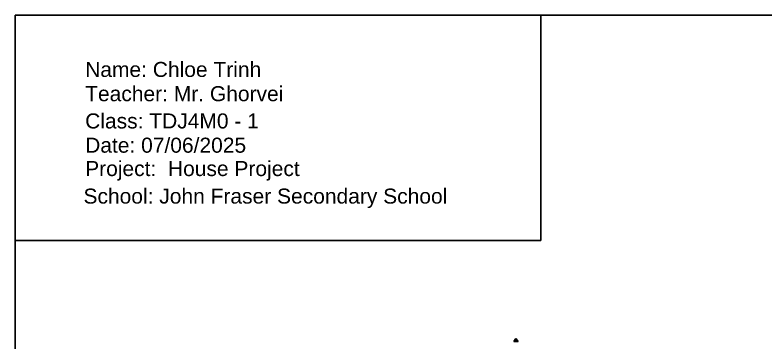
# Model space of a CAD drawing. Header units: millimetres. Extents: x 0 to 1000, y 0 to 1100.
# Drawn here: x 0 to 500, y 881.9 to 1100 of the extents above; entities that cross this region are included whole.
import ezdxf

# ---------------------------------------------------------------- set-up
doc = ezdxf.new("R2010")
doc.units = ezdxf.units.MM
doc.header["$MEASUREMENT"] = 0
doc.layers.add('Roof', color=1, linetype='Continuous')
doc.layers.add('text', color=255, linetype='Continuous')
doc.styles.get("Standard").update_dxf_attribs({"font": 'Arial.ttf'})

msp = doc.modelspace()

# ---------------------------------------------------------------- linework, layer by layer
at = {"layer": 'Roof'}
for p, q in [((332.036, 882.833), (333.524, 884.841)), ((333.524, 882.833), (332.036, 882.833)), ((333.524, 882.833), (333.524, 884.841)), ((333.524, 884.841), (335.013, 882.833)), ((333.524, 882.833), (335.013, 882.833))]:
    msp.add_line(p, q, dxfattribs=at)
at = {"layer": 'text'}
for p, q in [((0, 1100), (1000, 1100)), ((0, 1100), (0, 600)), ((350, 950), (350, 1100)), ((0, 950), (350, 950))]:
    msp.add_line(p, q, dxfattribs=at)

# ---------------------------------------------------------------- texts
for s, p in [('Name: Chloe Trinh', (46.702, 1058.816)), ('Teacher: Mr. Ghorvei', (46.702, 1042.688)), ('Class: TDJ4M0 - 1', (46.702, 1024.56)), ('Date: 07/06/2025', (46.702, 1008.431)), ('Project:  House Project', (46.702, 992.905)), ('School: John Fraser Secondary School', (45.587, 974.578))]:
    msp.add_text(s, height=10, dxfattribs=at).set_placement(p)

doc.saveas('drawing.dxf')
